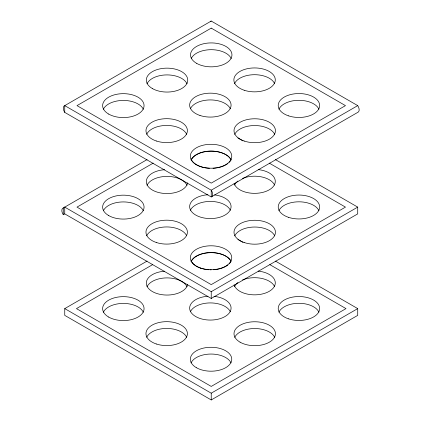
<?xml version="1.0" encoding="UTF-8"?>
<svg xmlns="http://www.w3.org/2000/svg" width="421" height="421" viewBox="0 0 421 421"><rect width="100%" height="100%" fill="white"/><g stroke="black" fill="none" stroke-linecap="round" stroke-linejoin="round"><path stroke-width="0.63" d="M357.718 105.624L211.231 21.05L64.745 105.624L64.745 112.391L211.231 196.96A5.178 2.989 60 0 0 211.231 190.197L357.718 105.624A5.178 2.989 60 0 1 357.718 112.391L211.8 196.633M275.392 159.585L357.718 207.116L357.718 213.884L211.231 298.457L64.745 213.884L63.282 214.731A5.178 2.989 60 0 1 63.282 207.963L147.076 159.585M153.212 163.111L76.99 207.116L211.231 284.622L345.473 207.116L269.251 163.111M275.392 261.078L357.718 308.609L357.718 315.376L211.231 399.95L64.745 315.376L64.745 308.609L147.076 261.078M152.665 264.62L76.464 308.609L211.231 386.42L345.999 308.609L269.803 264.62M63.96 207.595A5.178 2.989 60 0 1 64.745 207.116L211.231 291.69L357.718 207.116M64.745 308.609L211.231 393.182L357.718 308.609M237.918 137.951L243.028 140.903M237.918 239.444L243.028 242.396M211.231 196.96L211.231 190.197L64.745 105.624A5.178 2.989 60 0 0 64.745 112.391M211.231 291.69L211.231 298.457M211.231 393.182L211.231 399.95M64.745 207.116L64.745 213.884M63.282 207.963L63.282 214.731M191.029 261.415A20.718 11.962 0 0 1 211.037 252.553A20.718 11.962 0 0 1 231.05 261.415M278.923 210.668A20.718 11.962 0 0 1 298.936 201.806A20.718 11.962 0 0 1 318.944 210.668M234.713 235.897A20.718 11.962 0 0 1 254.721 227.03A20.718 11.962 0 0 1 274.734 235.897M258.178 169.61A20.718 11.962 0 0 1 275.25 182.156A20.718 11.962 0 0 1 255.542 193.339A20.718 11.962 0 0 1 234.113 183.261M146.671 235.807A20.718 11.962 0 0 1 166.679 226.94A20.718 11.962 0 0 1 186.692 235.807M191.229 160.043A20.718 11.962 0 0 1 210.789 151.181A20.718 11.962 0 0 1 231.003 159.543M231.003 159.964A20.718 11.962 0 0 1 229.182 162.353M227.914 163.474A20.718 11.962 0 0 1 225.893 164.827M225.409 165.1A20.718 11.962 0 0 1 222.177 166.532M221.599 166.727A20.718 11.962 0 0 1 217.252 167.816M216.605 167.926A20.718 11.962 0 0 1 213.042 168.284M209.442 168.284A20.718 11.962 0 0 1 191.229 159.464M234.565 185.061A20.718 11.962 0 0 1 237.907 181.056M242.512 178.43A20.718 11.962 0 0 1 274.587 185.061M187.634 182.846A20.718 11.962 0 0 1 166.39 193.549A20.718 11.962 0 0 1 146.329 182.104A20.718 11.962 0 0 1 164.627 169.716M147.018 185.266A20.718 11.962 0 0 1 167.026 176.399A20.718 11.962 0 0 1 187.04 185.266M214.557 194.902A20.718 11.962 0 0 1 227.214 213.573A20.718 11.962 0 0 1 192.523 212.694A20.718 11.962 0 0 1 207.958 194.734M190.355 210.284A20.718 11.962 0 0 1 210.363 201.422A20.718 11.962 0 0 1 230.376 210.284M103.334 210.789A20.718 11.962 0 0 1 123.342 201.922A20.718 11.962 0 0 1 143.356 210.789M191.029 159.922A20.718 11.962 0 0 1 211.037 151.055A20.718 11.962 0 0 1 231.05 159.922M278.923 109.176A20.718 11.962 0 0 1 298.936 100.309A20.718 11.962 0 0 1 318.944 109.176M234.713 134.404A20.718 11.962 0 0 1 254.721 125.537A20.718 11.962 0 0 1 274.734 134.404M146.671 134.315A20.718 11.962 0 0 1 166.679 125.447A20.718 11.962 0 0 1 186.692 134.315M191.229 58.545A20.718 11.962 0 0 1 211.242 49.683A20.718 11.962 0 0 1 231.25 58.545M234.565 83.569A20.718 11.962 0 0 1 254.579 74.701A20.718 11.962 0 0 1 274.587 83.569M147.018 83.774A20.718 11.962 0 0 1 167.026 74.906A20.718 11.962 0 0 1 187.04 83.774M190.355 108.792A20.718 11.962 0 0 1 210.363 99.924A20.718 11.962 0 0 1 230.376 108.792M103.334 109.292A20.718 11.962 0 0 1 123.342 100.43A20.718 11.962 0 0 1 143.356 109.292M210.447 21.529A5.178 2.989 60 0 1 211.231 21.05M191.029 362.913A20.718 11.962 0 0 1 211.037 354.045A20.718 11.962 0 0 1 231.05 362.913M278.923 312.166A20.718 11.962 0 0 1 298.936 303.299A20.718 11.962 0 0 1 318.944 312.166M234.713 337.389A20.718 11.962 0 0 1 254.721 328.527A20.718 11.962 0 0 1 274.734 337.389M258.178 271.103A20.718 11.962 0 0 1 275.25 283.649A20.718 11.962 0 0 1 255.542 294.832A20.718 11.962 0 0 1 234.113 284.759M146.671 337.3A20.718 11.962 0 0 1 166.679 328.438A20.718 11.962 0 0 1 186.692 337.3M191.229 261.536A20.718 11.962 0 0 1 210.789 252.674A20.718 11.962 0 0 1 231.003 261.036M230.708 261.951A20.718 11.962 0 0 1 229.182 263.846M227.914 264.967A20.718 11.962 0 0 1 213.642 269.745M211.242 269.824A20.718 11.962 0 0 1 210.042 269.808M208.837 269.745A20.718 11.962 0 0 1 191.229 260.962M234.565 286.554A20.718 11.962 0 0 1 237.907 282.549M242.512 279.928A20.718 11.962 0 0 1 274.587 286.554M187.634 284.338A20.718 11.962 0 0 1 166.39 295.047A20.718 11.962 0 0 1 146.329 283.601A20.718 11.962 0 0 1 164.627 271.208M147.018 286.759A20.718 11.962 0 0 1 167.026 277.897A20.718 11.962 0 0 1 187.04 286.759M213.968 296.331A20.718 11.962 0 0 1 227.445 314.876A20.718 11.962 0 0 1 192.623 314.287A20.718 11.962 0 0 1 207.958 296.231M190.355 311.782A20.718 11.962 0 0 1 210.363 302.915A20.718 11.962 0 0 1 230.376 311.782M103.334 312.282A20.718 11.962 0 0 1 123.342 303.415A20.718 11.962 0 0 1 143.356 312.282M211.231 28.118L76.99 105.624L211.231 183.124L345.473 105.624L211.231 28.118M200.68 268.103A20.718 11.962 0 0 0 231.755 257.747A20.718 11.962 0 0 0 200.68 247.39A20.718 11.962 0 0 0 200.68 268.103M288.574 217.357A20.718 11.962 0 0 0 319.65 207A20.718 11.962 0 0 0 288.574 196.644A20.718 11.962 0 0 0 288.574 217.357M244.364 242.585A20.718 11.962 0 0 0 275.439 232.224A20.718 11.962 0 0 0 244.364 221.867A20.718 11.962 0 0 0 244.364 242.585M156.323 242.496A20.718 11.962 0 0 0 187.398 232.134A20.718 11.962 0 0 0 156.323 221.778A20.718 11.962 0 0 0 156.323 242.496M108.697 215.573A20.718 11.962 0 0 0 143.356 210.211A20.718 11.962 0 0 0 117.98 195.565A20.718 11.962 0 0 0 108.697 215.573M196.391 164.711A20.718 11.962 0 0 0 231.05 159.349A20.718 11.962 0 0 0 205.674 144.698A20.718 11.962 0 0 0 196.391 164.711M288.574 115.864A20.718 11.962 0 0 0 319.65 105.508A20.718 11.962 0 0 0 288.574 95.146A20.718 11.962 0 0 0 288.574 115.864M244.364 141.088A20.718 11.962 0 0 0 275.439 130.731A20.718 11.962 0 0 0 244.364 120.374A20.718 11.962 0 0 0 244.364 141.088M244.217 90.252A20.718 11.962 0 0 0 275.292 79.895A20.718 11.962 0 0 0 244.217 69.539A20.718 11.962 0 0 0 244.217 90.252M156.323 140.998A20.718 11.962 0 0 0 187.398 130.642A20.718 11.962 0 0 0 156.323 120.285A20.718 11.962 0 0 0 156.323 140.998M196.591 63.334A20.718 11.962 0 0 0 231.25 57.972A20.718 11.962 0 0 0 205.88 43.321A20.718 11.962 0 0 0 196.591 63.334M152.381 88.557A20.718 11.962 0 0 0 187.04 83.195A20.718 11.962 0 0 0 161.669 68.549A20.718 11.962 0 0 0 152.381 88.557M200.007 115.48A20.718 11.962 0 0 0 231.082 105.124A20.718 11.962 0 0 0 200.007 94.762A20.718 11.962 0 0 0 200.007 115.48M108.697 114.08A20.718 11.962 0 0 0 143.356 108.718A20.718 11.962 0 0 0 117.98 94.067A20.718 11.962 0 0 0 108.697 114.08M196.391 367.696A20.718 11.962 0 0 0 231.05 362.339A20.718 11.962 0 0 0 205.674 347.688A20.718 11.962 0 0 0 196.391 367.696M288.574 318.855A20.718 11.962 0 0 0 319.65 308.493A20.718 11.962 0 0 0 288.574 298.136A20.718 11.962 0 0 0 288.574 318.855M240.075 342.178A20.718 11.962 0 0 0 274.734 336.816A20.718 11.962 0 0 0 249.358 322.165A20.718 11.962 0 0 0 240.075 342.178M156.323 343.989A20.718 11.962 0 0 0 187.398 333.632A20.718 11.962 0 0 0 156.323 323.27A20.718 11.962 0 0 0 156.323 343.989M108.697 317.071A20.718 11.962 0 0 0 143.356 311.708A20.718 11.962 0 0 0 117.98 297.058A20.718 11.962 0 0 0 108.697 317.071"/></g></svg>
